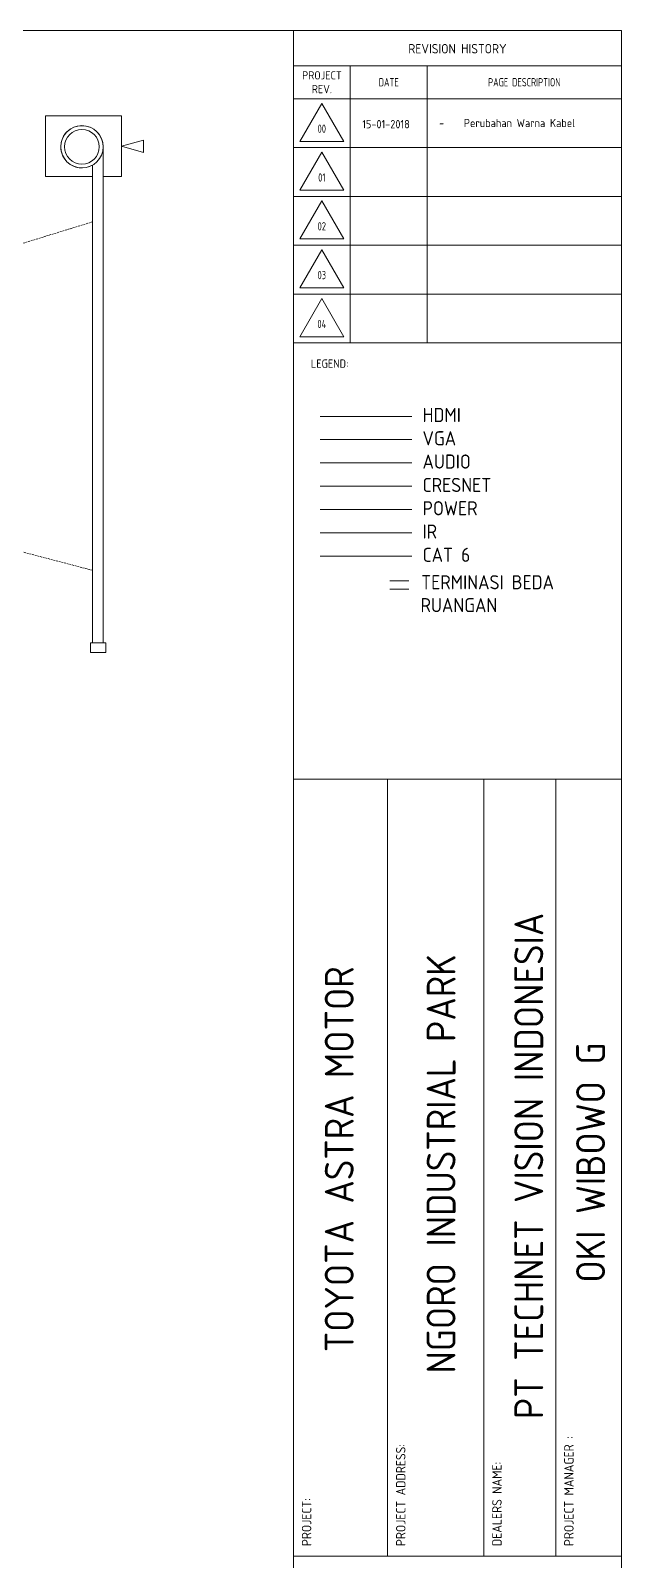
# Model space of a CAD drawing. Header units: millimetres. Extents: x 52029 to 181395, y -167683 to -9934.
# Drawn here: x 80970 to 87106, y -54663 to -38768 of the extents above; entities that cross this region are included whole.
import ezdxf
from ezdxf.enums import TextEntityAlignment as Align

# ---------------------------------------------------------------- set-up
doc = ezdxf.new("R2010")
doc.units = ezdxf.units.MM
doc.header["$LTSCALE"] = 3
doc.linetypes.add('HIDDEN', pattern=[9.525, 6.35, -3.175])
doc.layers.add('FUR', color=8, linetype='Continuous', lineweight=5)
doc.styles.add('style1', font='isocp.shx', dxfattribs={"height": 1})

msp = doc.modelspace()

# ---------------------------------------------------------------- linework, layer by layer
at = {"layer": 'FUR', "color": 7}
for p, q in [((83700, -38768), (83700, -63301)), ((83700, -63301), (83700, -38768)), ((83700, -39133), (87106, -39133)), ((84290, -42012), (84290, -39133)), ((85089, -42012), (85089, -39133)), ((83700, -39476), (87106, -39476)), ((81723, -39975), (81723, -45130)), ((83700, -39983), (87106, -39983)), ((81613, -40165), (81613, -45130)), ((83700, -40491), (87106, -40491)), ((83700, -40998), (87106, -40998)), ((83700, -41505), (87106, -41505)), ((83700, -42012), (87106, -42012)), ((83977, -43744), (84929, -43744)), ((83700, -46547), (87106, -46547)), ((84678, -54618), (84678, -46547)), ((85677, -54618), (85677, -46547)), ((86424, -54618), (86424, -46547)), ((83700, -54618), (87106, -54618))]:
    msp.add_line(p, q, dxfattribs=at)
at = {"layer": 'FUR', "color": 7, "linetype": 'HIDDEN'}
for q in [(81613, -40755), (81613, -44376)]:
    msp.add_line((75264, -42709), q, dxfattribs=at)
at = {"layer": 'FUR', "color": 5}
msp.add_line((83977, -42776), (84929, -42776), dxfattribs=at)
at = {"layer": 'FUR', "color": 40}
msp.add_line((83977, -43018), (84929, -43018), dxfattribs=at)
at = {"layer": 'FUR', "color": 3}
msp.add_line((83977, -43260), (84929, -43260), dxfattribs=at)
at = {"layer": 'FUR', "color": 4}
msp.add_line((83977, -43502), (84929, -43502), dxfattribs=at)
at = {"layer": 'FUR', "color": 16}
msp.add_line((83977, -43986), (84929, -43986), dxfattribs=at)
at = {"layer": 'FUR', "color": 1}
msp.add_line((83977, -44228), (84929, -44228), dxfattribs=at)
at = {"layer": 'FUR', "color": 7}
for points in [[(87106, -63301), (52146, -63301), (52146, -38768), (87106, -38768)], [(83994, -39524), (83766, -39919), (84222, -39919)], [(82142, -39905), (81913, -39970), (82142, -40035)], [(83994, -40031), (83766, -40426), (84222, -40426)], [(83994, -40538), (83766, -40933), (84222, -40933)], [(83994, -41045), (83766, -41441), (84222, -41441)], [(83994, -41553), (83766, -41948), (84222, -41948)], [(81590, -45130), (81750, -45130), (81750, -45230), (81590, -45230)]]:
    msp.add_lwpolyline(points, close=True, dxfattribs=at)
for points in [[(81613, -40285), (81123, -40285), (81123, -39655), (81913, -39655), (81913, -40285), (81723, -40285)], [(84700, -44486), (84897, -44486)], [(84700, -44573), (84897, -44573)]]:
    msp.add_lwpolyline(points, dxfattribs=at)
for radius in [220, 180]:
    msp.add_circle((81503, -39975), radius, dxfattribs=at)
msp.add_arc((81503, -39975), 220, 0, 300, dxfattribs=at)

# ---------------------------------------------------------------- texts
at = {"layer": 'FUR', "color": 7, "style": 'style1', "width": 0.8}
for s, height, p in [('DATE', 85.9, (84689, -39304)), ('PAGE DESCRIPTION', 85.87, (86097, -39304)), ('00', 85.9, (83994, -39787)), ('01', 85.9, (83994, -40294)), ('02', 85.9, (83994, -40801)), ('03', 85.9, (83994, -41308)), ('04', 85.9, (83994, -41816))]:
    msp.add_text(s, height=height, dxfattribs=at).set_placement(p, align=Align.MIDDLE_CENTER)
at = {"layer": 'FUR', "color": 7, "style": 'style1'}
for s, height, p in [('HDMI', 146.7, (85040, -42835)), ('VGA', 146.7, (85040, -43077)), ('AUDIO', 146.7, (85040, -43319)), ('CRESNET', 146.7, (85040, -43562)), ('POWER', 146.7, (85040, -43804)), ('IR', 146.7, (85040, -44046)), ('CAT 6', 146.7, (85040, -44288)), ('TERMINASI BEDA ', 146.67, (85026, -44573)), ('RUANGAN', 146.7, (85019, -44811))]:
    msp.add_text(s, height=height, dxfattribs=at).set_placement(p)
for s, p in [('PT TECHNET VISION INDONESIA', (86294, -50565)), ('NGORO INDUSTRIAL PARK', (85383, -50544)), ('TOYOTA ASTRA MOTOR', (84325, -50495)), ('OKI WIBOWO G', (86936, -50530))]:
    msp.add_text(s, height=300, rotation=90, dxfattribs=at).set_placement(p, align=Align.CENTER)
for s, insert, char_height, width, attachment_point in [('REVISION HISTORY', (85403, -38956), 98.13, 1952.13, 5), ('PROJECT REV.', (83995, -39304), 85.87, 476.39, 5), ('15-01-2018', (84414, -39697), 85.9, 1647.26, 1), ('\\pi-257.59642,l343.46189,t343.46189;-^IPerubahan Warna Kabel', (85126, -39685), 85.87, 1647.26, 1), ('LEGEND:', (83881, -42185), 85.9, 1647.26, 1)]:
    msp.add_mtext(s, dxfattribs=dict(at, insert=insert, char_height=char_height, width=width, attachment_point=attachment_point))
at = {"layer": 'FUR', "color": 7, "width": 1647.26, "attachment_point": 1, "rotation": 90, "style": 'style1'}
for s, insert, char_height in [('PROJECT MANAGER :', (86511, -54515), 98.13), ('PROJECT ADDRESS:', (84765, -54515), 98.13), ('DEALERS NAME:', (85764, -54515), 98.13), ('PROJECT:', (83787, -54515), 98.1)]:
    msp.add_mtext(s, dxfattribs=dict(at, insert=insert, char_height=char_height))

doc.saveas('drawing.dxf')
